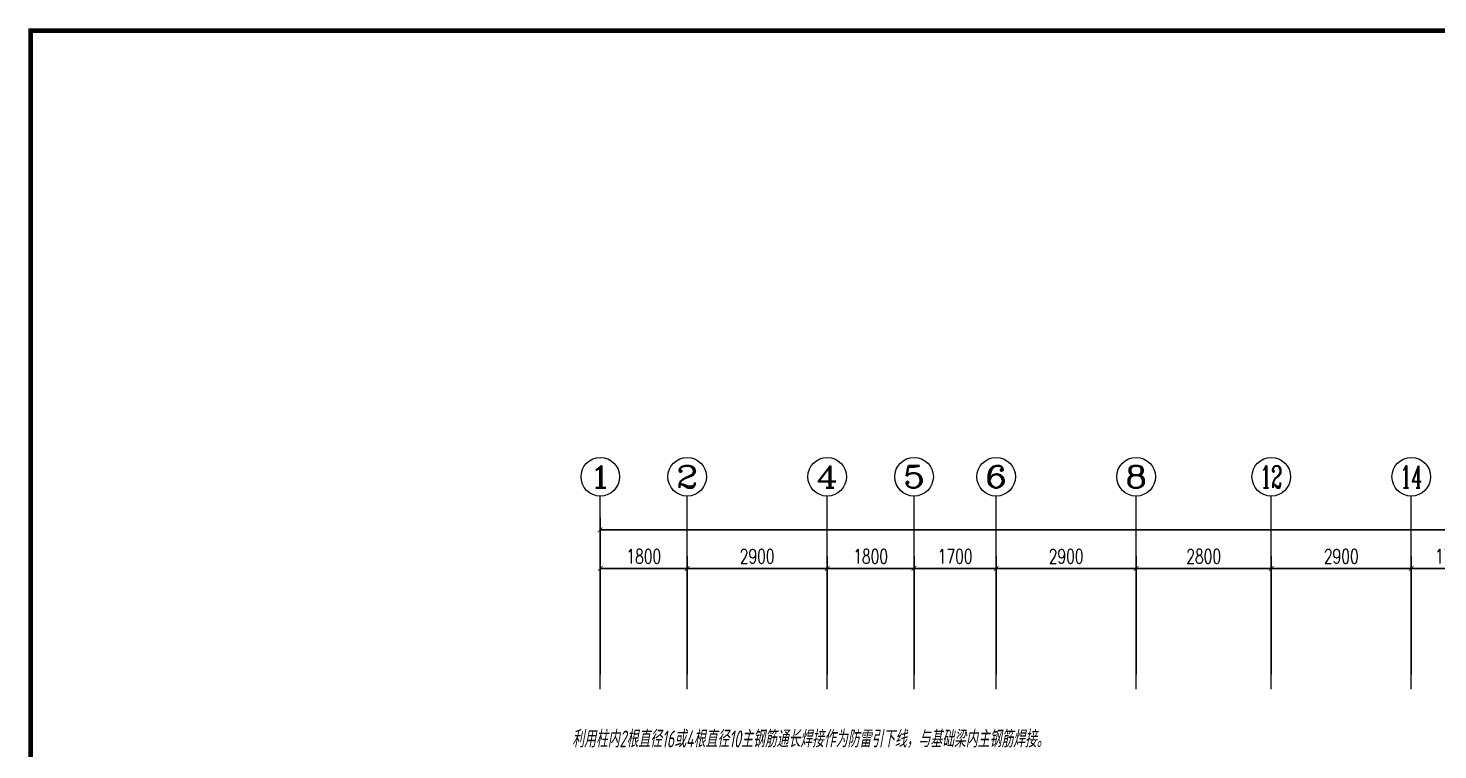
# Model space of a CAD drawing. Extents: x 3753737 to 4713801, y -857380 to 24339.
# Drawn here: x 4541496 to 4570699, y -704888 to -689927 of the extents above; entities that cross this region are included whole.
import ezdxf
from ezdxf.enums import TextEntityAlignment as Align

# ---------------------------------------------------------------- set-up
doc = ezdxf.new("R2010")
doc.units = 0
doc.header["$LTSCALE"] = 1000
doc.header["$MEASUREMENT"] = 0
doc.layers.get('0').update_dxf_attribs({"linetype": 'CONTINUOUS'})
doc.layers.get('Defpoints').update_dxf_attribs({"linetype": 'CONTINUOUS'})
doc.layers.add('!!电气', color=1, linetype='CONTINUOUS')
doc.layers.add('DIM-照明', color=7, linetype='CONTINUOUS')
for name, color, linetype, lineweight in [('AXIS', 114, 'CONTINUOUS', 20), ('AXIS_TEXT', 7, 'CONTINUOUS', 20), ('图框', 147, 'CONTINUOUS', 20)]:
    doc.layers.add(name, color=color, linetype=linetype, lineweight=lineweight)
doc.styles.add('_TCH_AXIS', font='COMPLEX', dxfattribs={"bigfont": 'GBCBIG'})
doc.styles.add('_TCH_DIM_T3', font='SIMPLEX.shx', dxfattribs={"width": 0.705882, "bigfont": 'GBCBIG.shx'})
doc.styles.add('COMPLEX', font='COMPLEX')
doc.styles.add('HZTXT', font='gbeitc.shx', dxfattribs={"width": 0.8, "height": 400, "bigfont": 'hztxt.shx'})
doc.dimstyles.new('_TCH_ARCH&&100', dxfattribs={"dimtxt": 297.5, "dimasz": 100, "dimexe": 250, "dimexo": 300, "dimgap": 100, "dimtad": 1, "dimdec": 0, "dimzin": 0, "dimdsep": 46, "dimtxsty": '_TCH_DIM_T3', "dimblk": 'ARCHTICK', "dimcen": 0.09, "dimclrt": 7, "dimazin": 2, "dimtfac": 1, "dimtdec": 0, "dimtix": 1, "dimtmove": 2, "dimatfit": 3, "dimfxl": 1, "dimtolj": 1, "dimtzin": 0, "dimarcsym": 0})

# ---------------------------------------------------------------- blocks, each defined once
blk = doc.blocks.new('_ArchTick')
at = {"color": 0, "linetype": 'ByBlock', "const_width": 0.15}
blk.add_lwpolyline([(-0.5, -0.5), (0.5, 0.5)], dxfattribs=at)
blk = doc.blocks.new('*D678')
at = {"layer": 'AXIS', "color": 0, "lineweight": -2, "transparency": 16777216}
for p, q in [((0, 14850), (0, 18100)), ((0, 17850), (50000, 17850)), ((50000, 14850), (50000, 18100))]:
    blk.add_line(p, q, dxfattribs=at)
at = {"layer": 'Defpoints', "color": 0, "transparency": 16777216}
for p in [(50000, 17850), (0, 14550), (50000, 14550)]:
    blk.add_point(p, dxfattribs=at)
at = {"layer": 'AXIS', "color": 0, "lineweight": -2, "transparency": 16777216, "xscale": 100, "yscale": 100, "zscale": 100, "rotation": 180}
blk.add_blockref('_ArchTick', (0, 17850), dxfattribs=at)
at = {"layer": 'AXIS', "color": 0, "lineweight": -2, "transparency": 16777216, "xscale": 100, "yscale": 100, "zscale": 100}
blk.add_blockref('_ArchTick', (50000, 17850), dxfattribs=at)
at = {"layer": 'AXIS', "color": 7, "transparency": 16777216, "insert": (25000, 18099), "char_height": 297.5, "attachment_point": 5, "style": '_TCH_DIM_T3'}
blk.add_mtext('\\A1;50000', dxfattribs=at)
blk = doc.blocks.new('*D679')
at = {"layer": 'AXIS', "color": 0, "lineweight": -2, "transparency": 16777216}
for p, q in [((0, 14850), (0, 17300)), ((1800, 14850), (1800, 17300)), ((0, 17050), (1800, 17050))]:
    blk.add_line(p, q, dxfattribs=at)
at = {"layer": 'Defpoints', "color": 0, "transparency": 16777216}
for p in [(1800, 17050), (0, 14550), (1800, 14550)]:
    blk.add_point(p, dxfattribs=at)
at = {"layer": 'AXIS', "color": 0, "lineweight": -2, "transparency": 16777216, "xscale": 100, "yscale": 100, "zscale": 100, "rotation": 180}
blk.add_blockref('_ArchTick', (0, 17050), dxfattribs=at)
at = {"layer": 'AXIS', "color": 0, "lineweight": -2, "transparency": 16777216, "xscale": 100, "yscale": 100, "zscale": 100}
blk.add_blockref('_ArchTick', (1800, 17050), dxfattribs=at)
at = {"layer": 'AXIS', "color": 7, "transparency": 16777216, "insert": (900, 17299), "char_height": 297.5, "attachment_point": 5, "style": '_TCH_DIM_T3'}
blk.add_mtext('\\A1;1800', dxfattribs=at)
blk = doc.blocks.new('*D680')
at = {"layer": 'AXIS', "color": 0, "lineweight": -2, "transparency": 16777216}
for p, q in [((1800, 14850), (1800, 17300)), ((4700, 14850), (4700, 17300)), ((1800, 17050), (4700, 17050))]:
    blk.add_line(p, q, dxfattribs=at)
at = {"layer": 'Defpoints', "color": 0, "transparency": 16777216}
for p in [(4700, 17050), (1800, 14550), (4700, 14550)]:
    blk.add_point(p, dxfattribs=at)
at = {"layer": 'AXIS', "color": 0, "lineweight": -2, "transparency": 16777216, "xscale": 100, "yscale": 100, "zscale": 100, "rotation": 180}
blk.add_blockref('_ArchTick', (1800, 17050), dxfattribs=at)
at = {"layer": 'AXIS', "color": 0, "lineweight": -2, "transparency": 16777216, "xscale": 100, "yscale": 100, "zscale": 100}
blk.add_blockref('_ArchTick', (4700, 17050), dxfattribs=at)
at = {"layer": 'AXIS', "color": 7, "transparency": 16777216, "insert": (3250, 17299), "char_height": 297.5, "attachment_point": 5, "style": '_TCH_DIM_T3'}
blk.add_mtext('\\A1;2900', dxfattribs=at)
blk = doc.blocks.new('*D681')
at = {"layer": 'AXIS', "color": 0, "lineweight": -2, "transparency": 16777216}
for p, q in [((4700, 14850), (4700, 17300)), ((6500, 14850), (6500, 17300)), ((4700, 17050), (6500, 17050))]:
    blk.add_line(p, q, dxfattribs=at)
at = {"layer": 'Defpoints', "color": 0, "transparency": 16777216}
for p in [(6500, 17050), (4700, 14550), (6500, 14550)]:
    blk.add_point(p, dxfattribs=at)
at = {"layer": 'AXIS', "color": 0, "lineweight": -2, "transparency": 16777216, "xscale": 100, "yscale": 100, "zscale": 100, "rotation": 180}
blk.add_blockref('_ArchTick', (4700, 17050), dxfattribs=at)
at = {"layer": 'AXIS', "color": 0, "lineweight": -2, "transparency": 16777216, "xscale": 100, "yscale": 100, "zscale": 100}
blk.add_blockref('_ArchTick', (6500, 17050), dxfattribs=at)
at = {"layer": 'AXIS', "color": 7, "transparency": 16777216, "insert": (5600, 17299), "char_height": 297.5, "attachment_point": 5, "style": '_TCH_DIM_T3'}
blk.add_mtext('\\A1;1800', dxfattribs=at)
blk = doc.blocks.new('*D682')
at = {"layer": 'AXIS', "color": 0, "lineweight": -2, "transparency": 16777216}
for p, q in [((6500, 14850), (6500, 17300)), ((8200, 14850), (8200, 17300)), ((6500, 17050), (8200, 17050))]:
    blk.add_line(p, q, dxfattribs=at)
at = {"layer": 'Defpoints', "color": 0, "transparency": 16777216}
for p in [(8200, 17050), (6500, 14550), (8200, 14550)]:
    blk.add_point(p, dxfattribs=at)
at = {"layer": 'AXIS', "color": 0, "lineweight": -2, "transparency": 16777216, "xscale": 100, "yscale": 100, "zscale": 100, "rotation": 180}
blk.add_blockref('_ArchTick', (6500, 17050), dxfattribs=at)
at = {"layer": 'AXIS', "color": 0, "lineweight": -2, "transparency": 16777216, "xscale": 100, "yscale": 100, "zscale": 100}
blk.add_blockref('_ArchTick', (8200, 17050), dxfattribs=at)
at = {"layer": 'AXIS', "color": 7, "transparency": 16777216, "insert": (7350, 17299), "char_height": 297.5, "attachment_point": 5, "style": '_TCH_DIM_T3'}
blk.add_mtext('\\A1;1700', dxfattribs=at)
blk = doc.blocks.new('*D683')
at = {"layer": 'AXIS', "color": 0, "lineweight": -2, "transparency": 16777216}
for p, q in [((8200, 14850), (8200, 17300)), ((11100, 14850), (11100, 17300)), ((8200, 17050), (11100, 17050))]:
    blk.add_line(p, q, dxfattribs=at)
at = {"layer": 'Defpoints', "color": 0, "transparency": 16777216}
for p in [(11100, 17050), (8200, 14550), (11100, 14550)]:
    blk.add_point(p, dxfattribs=at)
at = {"layer": 'AXIS', "color": 0, "lineweight": -2, "transparency": 16777216, "xscale": 100, "yscale": 100, "zscale": 100, "rotation": 180}
blk.add_blockref('_ArchTick', (8200, 17050), dxfattribs=at)
at = {"layer": 'AXIS', "color": 0, "lineweight": -2, "transparency": 16777216, "xscale": 100, "yscale": 100, "zscale": 100}
blk.add_blockref('_ArchTick', (11100, 17050), dxfattribs=at)
at = {"layer": 'AXIS', "color": 7, "transparency": 16777216, "insert": (9650, 17299), "char_height": 297.5, "attachment_point": 5, "style": '_TCH_DIM_T3'}
blk.add_mtext('\\A1;2900', dxfattribs=at)
blk = doc.blocks.new('*D684')
at = {"layer": 'AXIS', "color": 0, "lineweight": -2, "transparency": 16777216}
for p, q in [((11100, 14850), (11100, 17300)), ((13900, 14850), (13900, 17300)), ((11100, 17050), (13900, 17050))]:
    blk.add_line(p, q, dxfattribs=at)
at = {"layer": 'Defpoints', "color": 0, "transparency": 16777216}
for p in [(13900, 17050), (11100, 14550), (13900, 14550)]:
    blk.add_point(p, dxfattribs=at)
at = {"layer": 'AXIS', "color": 0, "lineweight": -2, "transparency": 16777216, "xscale": 100, "yscale": 100, "zscale": 100, "rotation": 180}
blk.add_blockref('_ArchTick', (11100, 17050), dxfattribs=at)
at = {"layer": 'AXIS', "color": 0, "lineweight": -2, "transparency": 16777216, "xscale": 100, "yscale": 100, "zscale": 100}
blk.add_blockref('_ArchTick', (13900, 17050), dxfattribs=at)
at = {"layer": 'AXIS', "color": 7, "transparency": 16777216, "insert": (12500, 17299), "char_height": 297.5, "attachment_point": 5, "style": '_TCH_DIM_T3'}
blk.add_mtext('\\A1;2800', dxfattribs=at)
blk = doc.blocks.new('*D685')
at = {"layer": 'AXIS', "color": 0, "lineweight": -2, "transparency": 16777216}
for p, q in [((13900, 14850), (13900, 17300)), ((16800, 14850), (16800, 17300)), ((13900, 17050), (16800, 17050))]:
    blk.add_line(p, q, dxfattribs=at)
at = {"layer": 'Defpoints', "color": 0, "transparency": 16777216}
for p in [(16800, 17050), (13900, 14550), (16800, 14550)]:
    blk.add_point(p, dxfattribs=at)
at = {"layer": 'AXIS', "color": 0, "lineweight": -2, "transparency": 16777216, "xscale": 100, "yscale": 100, "zscale": 100, "rotation": 180}
blk.add_blockref('_ArchTick', (13900, 17050), dxfattribs=at)
at = {"layer": 'AXIS', "color": 0, "lineweight": -2, "transparency": 16777216, "xscale": 100, "yscale": 100, "zscale": 100}
blk.add_blockref('_ArchTick', (16800, 17050), dxfattribs=at)
at = {"layer": 'AXIS', "color": 7, "transparency": 16777216, "insert": (15350, 17299), "char_height": 297.5, "attachment_point": 5, "style": '_TCH_DIM_T3'}
blk.add_mtext('\\A1;2900', dxfattribs=at)
blk = doc.blocks.new('*D686')
at = {"layer": 'AXIS', "color": 0, "lineweight": -2, "transparency": 16777216}
for p, q in [((16800, 14850), (16800, 17300)), ((18500, 14850), (18500, 17300)), ((16800, 17050), (18500, 17050))]:
    blk.add_line(p, q, dxfattribs=at)
at = {"layer": 'Defpoints', "color": 0, "transparency": 16777216}
for p in [(18500, 17050), (16800, 14550), (18500, 14550)]:
    blk.add_point(p, dxfattribs=at)
at = {"layer": 'AXIS', "color": 0, "lineweight": -2, "transparency": 16777216, "xscale": 100, "yscale": 100, "zscale": 100, "rotation": 180}
blk.add_blockref('_ArchTick', (16800, 17050), dxfattribs=at)
at = {"layer": 'AXIS', "color": 0, "lineweight": -2, "transparency": 16777216, "xscale": 100, "yscale": 100, "zscale": 100}
blk.add_blockref('_ArchTick', (18500, 17050), dxfattribs=at)
at = {"layer": 'AXIS', "color": 7, "transparency": 16777216, "insert": (17650, 17299), "char_height": 297.5, "attachment_point": 5, "style": '_TCH_DIM_T3'}
blk.add_mtext('\\A1;1700', dxfattribs=at)
blk = doc.blocks.new('_AXISO')
blk.add_circle((0, 0), 0.5)
at = {"layer": 'AXIS_TEXT', "style": 'COMPLEX', "width": 1.041667}
blk.add_attdef('A', text='', height=0.56, dxfattribs=at).set_placement((-0.25, -0.28), (0.25, -0.28), align=Align.FIT)
blk = doc.blocks.new('A$C1F33016B')
at = {"layer": 'AXIS'}
for p, q in [((0, 14550), (0, 18550)), ((1800, 14550), (1800, 18550)), ((4700, 14550), (4700, 18550)), ((6500, 14550), (6500, 18550)), ((8200, 14550), (8200, 18550)), ((11100, 14550), (11100, 18550)), ((13900, 14550), (13900, 18550)), ((16800, 14550), (16800, 18550))]:
    blk.add_line(p, q, dxfattribs=at)
ref = blk.add_blockref('_AXISO', (0, 18950), dxfattribs=dict(at, xscale=800, yscale=800, zscale=800))
ref.add_attrib('A', '1', dxfattribs={"layer": 'AXIS_TEXT', "height": 452.5, "style": '_TCH_AXIS', "width": 2.333333}).set_placement((-226.3, 18723.7), (226.3, 18723.7), align=Align.FIT)
ref = blk.add_blockref('_AXISO', (1800, 18950), dxfattribs=dict(at, xscale=800, yscale=800, zscale=800))
ref.add_attrib('A', '2', dxfattribs={"layer": 'AXIS_TEXT', "height": 452.5, "style": '_TCH_AXIS', "width": 1.5}).set_placement((1573.7, 18723.7), (2026.3, 18723.7), align=Align.FIT)
ref = blk.add_blockref('_AXISO', (4700, 18950), dxfattribs=dict(at, xscale=800, yscale=800, zscale=800))
ref.add_attrib('A', '4', dxfattribs={"layer": 'AXIS_TEXT', "height": 452.5, "style": '_TCH_AXIS', "width": 1.3125}).set_placement((4473.7, 18723.7), (4926.3, 18723.7), align=Align.FIT)
ref = blk.add_blockref('_AXISO', (6500, 18950), dxfattribs=dict(at, xscale=800, yscale=800, zscale=800))
ref.add_attrib('A', '5', dxfattribs={"layer": 'AXIS_TEXT', "height": 452.5, "style": '_TCH_AXIS', "width": 1.5}).set_placement((6273.7, 18723.7), (6726.3, 18723.7), align=Align.FIT)
ref = blk.add_blockref('_AXISO', (8200, 18950), dxfattribs=dict(at, xscale=800, yscale=800, zscale=800))
ref.add_attrib('A', '6', dxfattribs={"layer": 'AXIS_TEXT', "height": 452.5, "style": '_TCH_AXIS', "width": 1.5}).set_placement((7973.7, 18723.7), (8426.3, 18723.7), align=Align.FIT)
ref = blk.add_blockref('_AXISO', (11100, 18950), dxfattribs=dict(at, xscale=800, yscale=800, zscale=800))
ref.add_attrib('A', '8', dxfattribs={"layer": 'AXIS_TEXT', "height": 452.5, "style": '_TCH_AXIS', "width": 1.5}).set_placement((10873.7, 18723.7), (11326.3, 18723.7), align=Align.FIT)
ref = blk.add_blockref('_AXISO', (13900, 18950), dxfattribs=dict(at, xscale=800, yscale=800, zscale=800))
ref.add_attrib('A', '12', dxfattribs={"layer": 'AXIS_TEXT', "height": 452.55, "style": '_TCH_AXIS', "width": 0.724138}).set_placement((13673.7, 18723.7), (14126.3, 18723.7), align=Align.FIT)
ref = blk.add_blockref('_AXISO', (16800, 18950), dxfattribs=dict(at, xscale=800, yscale=800, zscale=800))
ref.add_attrib('A', '14', dxfattribs={"layer": 'AXIS_TEXT', "height": 452.55, "style": '_TCH_AXIS', "width": 0.677419}).set_placement((16573.7, 18723.7), (17026.3, 18723.7), align=Align.FIT)
for p1, p2, distance, text, picture, middle in [((0, 14550), (50000, 14550), 3300, '50000', '*D678', (25000, 18098.7)), ((0, 14550), (1800, 14550), 2500, '1800', '*D679', (900, 17298.7)), ((1800, 14550), (4700, 14550), 2500, '2900', '*D680', (3250, 17298.7)), ((4700, 14550), (6500, 14550), 2500, '1800', '*D681', (5600, 17298.7)), ((6500, 14550), (8200, 14550), 2500, '1700', '*D682', (7350, 17298.7)), ((8200, 14550), (11100, 14550), 2500, '2900', '*D683', (9650, 17298.7)), ((11100, 14550), (13900, 14550), 2500, '2800', '*D684', (12500, 17298.7)), ((13900, 14550), (16800, 14550), 2500, '2900', '*D685', (15350, 17298.7)), ((16800, 14550), (18500, 14550), 2500, '1700', '*D686', (17650, 17298.7))]:
    dim = blk.add_aligned_dim(p1=p1, p2=p2, distance=distance, text=text, dimstyle='_TCH_ARCH&&100', dxfattribs=at)
    dim.commit()
    dim.dimension.update_dxf_attribs({"geometry": picture, "text_midpoint": middle})

msp = doc.modelspace()

# ---------------------------------------------------------------- linework, layer by layer
at = {"layer": '图框', "const_width": 100}
msp.add_lwpolyline([(4622146.2, -747377.2), (4622146.2, -689977.2), (4541546.2, -689977.2), (4541546.2, -747377.2)], close=True, dxfattribs=at)

# ---------------------------------------------------------------- next in the draw order: block references
at = {"layer": '!!电气'}
msp.add_blockref('A$C1F33016B', (4553348.6, -718177), dxfattribs=at)

# ---------------------------------------------------------------- next in the draw order: texts
at = {"layer": 'DIM-照明', "style": 'HZTXT', "width": 0.7}
msp.add_text('利用柱内2根直径16或4根直径10主钢筋通长焊接作为防雷引下线，与基础梁内主钢筋焊接。', height=350, rotation=0.00005, dxfattribs=at).set_placement((4552764.4, -704837.5))

doc.saveas('drawing.dxf')
